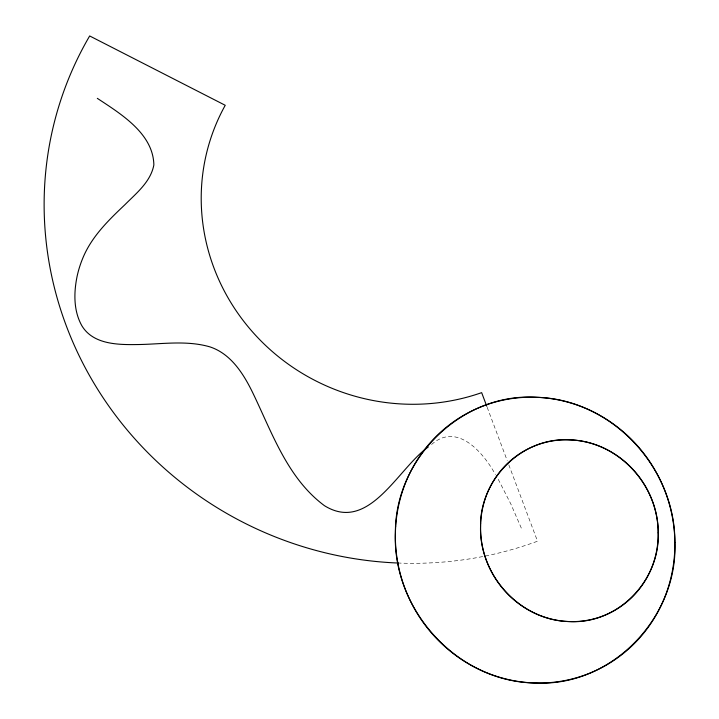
<?xml version="1.0" encoding="UTF-8"?>
<svg xmlns="http://www.w3.org/2000/svg" width="719" height="719" viewBox="0 0 719 719"><rect width="100%" height="100%" fill="white"/><g stroke="black" fill="none" stroke-linecap="round" stroke-linejoin="round"><path stroke-width="0.54" stroke-dasharray="3.6 2.7" d="M431.571 444.495C457.212 421.64 483.653 452.988 495.391 474.504M498.249 479.312L510.841 504.001L521.518 528.573M487.167 407.287L507.237 460.645M508.809 464.834L537.524 541.209A360.174 345.857 24 0 1 400.016 563.103"/><path stroke-width="1.08" d="M428.299 446.975C397.993 468.267 369.162 533.345 324.485 505.709C287.133 478.027 271.818 431.894 252.216 391.675C243.058 373.134 230.583 353.649 209.885 346.864C186.014 339.934 160.93 344.374 136.538 344.563C117.395 344.823 93.102 344.293 81.939 325.887C73.455 310.932 73.733 292.732 77.095 276.348A110.061 107.032 -3.3 0 1 82.847 258.04C91.61 236.686 108.461 220.266 124.926 204.699C136.376 193.168 150.693 181.817 153.857 164.975C153.282 133.491 120.774 113.863 97.317 98.341M486.772 406.244L481.658 392.646A206.802 198.417 24 0 1 253.295 332.771A206.802 198.417 24 0 1 225.236 105.289L89.668 35.95A360.174 345.857 24 0 0 399.018 563.067M674.871 542.441C678.089 617.675 611.159 687.148 535.233 682.996C457.554 682.079 391.981 609.505 395.396 532.581C394.947 458.398 462.389 392.17 537.021 397.319C612.031 399.404 675.402 468.033 674.871 542.441M658.209 532.824C660.195 580.476 617.693 624.398 569.61 621.576C520.475 620.776 478.98 575.155 480.553 526.47C479.69 479.24 522.407 436.64 569.969 439.866C618.016 441.133 658.622 485.172 658.209 532.824M480.651 523.243A91.664 88.051 62.5 0 0 609.955 612.903A91.664 88.051 62.5 0 0 617.531 455.972A91.664 88.051 62.5 0 0 480.651 523.243M395.675 526.542A143.863 138.794 64.3 0 0 596.716 670.126A143.863 138.794 64.3 0 0 612.956 423.689A143.863 138.794 64.3 0 0 395.675 526.542"/></g></svg>
